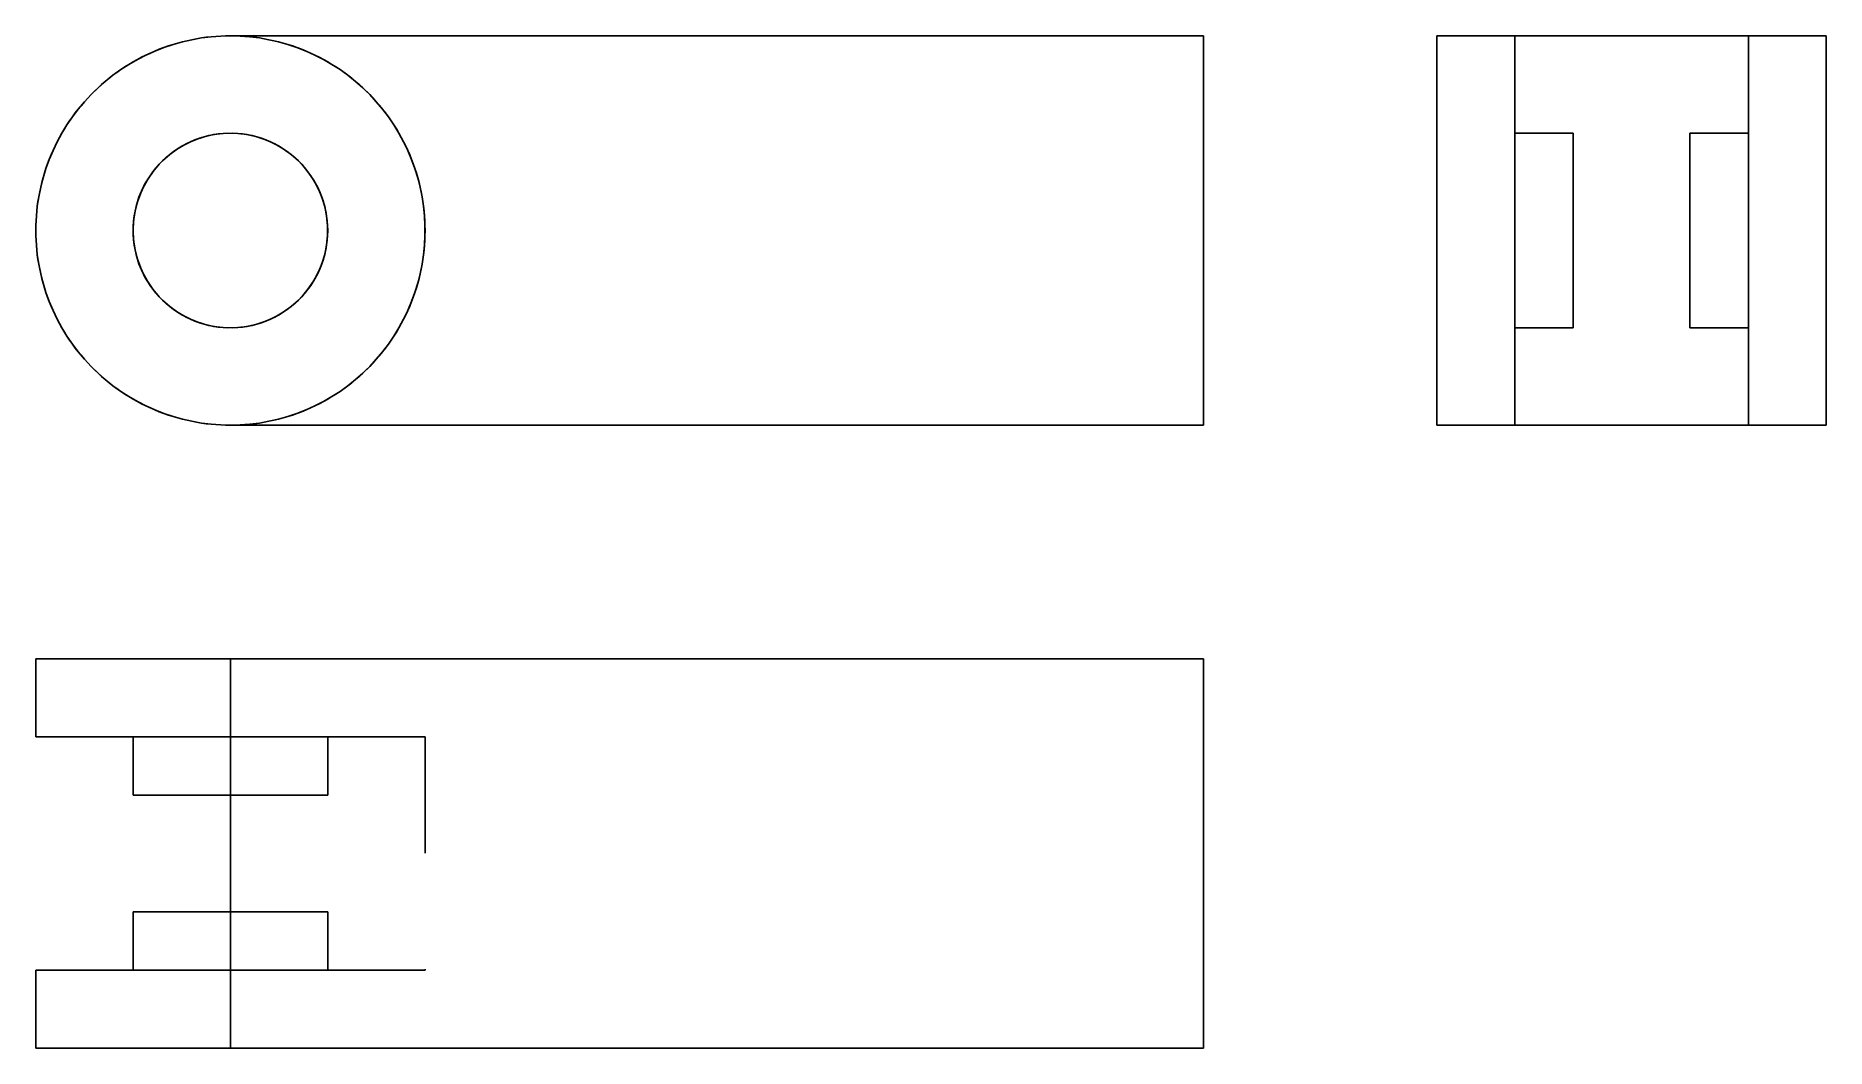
# Model space of a CAD drawing. Extents: x 0 to 1.54, y 0 to 0.87.
import ezdxf

# ---------------------------------------------------------------- set-up
doc = ezdxf.new("R2010")
doc.units = 0
doc.linetypes.add('HIDDEN', pattern=[0.050211, 0.033491, -0.01672])
for name, color, linetype in [('FRONT', 7, 'CONTINUOUS'), ('FRONT_HID', 7, 'HIDDEN'), ('LEFT', 7, 'CONTINUOUS'), ('LEFT_HID', 7, 'HIDDEN'), ('TOP', 7, 'CONTINUOUS'), ('TOP_HID', 7, 'HIDDEN')]:
    doc.layers.add(name, color=color, linetype=linetype)

msp = doc.modelspace()

# ---------------------------------------------------------------- linework, layer by layer
at = {"layer": 'FRONT'}
for p, q in [((0.110126, 0.860232), (0.118037, 0.86289)), ((0.118037, 0.86289), (0.12607, 0.86515)), ((0.12607, 0.86515), (0.134207, 0.867007)), ((0.134207, 0.867007), (0.142425, 0.868456)), ((0.142425, 0.868456), (0.150706, 0.869494)), ((0.150706, 0.869494), (0.159028, 0.870118)), ((0.159028, 0.870118), (0.16737, 0.870326)), ((1.004222, 0.870326), (0.16737, 0.870326)), ((1.004222, 0.535585), (1.004222, 0.870326)), ((0.080098, 0.845771), (0.087325, 0.849944)), ((0.087325, 0.849944), (0.094751, 0.853751)), ((0.094751, 0.853751), (0.102358, 0.857183)), ((0.102358, 0.857183), (0.110126, 0.860232)), ((0.059787, 0.831169), (0.066311, 0.836372)), ((0.066311, 0.836372), (0.073087, 0.841243)), ((0.073087, 0.841243), (0.080098, 0.845771)), ((0.041879, 0.813702), (0.047555, 0.81982)), ((0.047555, 0.81982), (0.05353, 0.825647)), ((0.05353, 0.825647), (0.059787, 0.831169)), ((0.031476, 0.800657), (0.036515, 0.807309)), ((0.036515, 0.807309), (0.041879, 0.813702)), ((0.018432, 0.779312), (0.022423, 0.786641)), ((0.022423, 0.786641), (0.026775, 0.793762)), ((0.026775, 0.793762), (0.031476, 0.800657)), ((0.01157, 0.764103), (0.014811, 0.771793)), ((0.014811, 0.771793), (0.018432, 0.779312)), ((0.006256, 0.748286), (0.008715, 0.756261)), ((0.008715, 0.756261), (0.01157, 0.764103)), ((0.002543, 0.732019), (0.004196, 0.740199)), ((0.004196, 0.740199), (0.006256, 0.748286)), ((0.000468, 0.715463), (0.001299, 0.723767)), ((0.001299, 0.723767), (0.002543, 0.732019)), ((0.000052, 0.707128), (0.000468, 0.715463)), ((0.000052, 0.698783), (0.000052, 0.707128)), ((0.000468, 0.690448), (0.000052, 0.698783)), ((0.001299, 0.682144), (0.000468, 0.690448)), ((0.002543, 0.673892), (0.001299, 0.682144)), ((0.004196, 0.665712), (0.002543, 0.673892)), ((0.006256, 0.657625), (0.004196, 0.665712)), ((0.008715, 0.64965), (0.006256, 0.657625)), ((0.01157, 0.641808), (0.008715, 0.64965)), ((0.014811, 0.634118), (0.01157, 0.641808)), ((0.018432, 0.626599), (0.014811, 0.634118)), ((0.022423, 0.61927), (0.018432, 0.626599)), ((0.026775, 0.612149), (0.022423, 0.61927)), ((0.031476, 0.605254), (0.026775, 0.612149)), ((0.036515, 0.598602), (0.031476, 0.605254)), ((0.041879, 0.592209), (0.036515, 0.598602)), ((0.047555, 0.586091), (0.041879, 0.592209)), ((0.05353, 0.580264), (0.047555, 0.586091)), ((0.059787, 0.574742), (0.05353, 0.580264)), ((0.066311, 0.569539), (0.059787, 0.574742)), ((0.073087, 0.564668), (0.066311, 0.569539)), ((0.080098, 0.56014), (0.073087, 0.564668)), ((0.087325, 0.555967), (0.080098, 0.56014)), ((0.094751, 0.55216), (0.087325, 0.555967)), ((0.102358, 0.548728), (0.094751, 0.55216)), ((0.110126, 0.545679), (0.102358, 0.548728)), ((0.118037, 0.543021), (0.110126, 0.545679)), ((0.12607, 0.540761), (0.118037, 0.543021)), ((0.134207, 0.538904), (0.12607, 0.540761)), ((0.142425, 0.537454), (0.134207, 0.538904)), ((0.150706, 0.536417), (0.142425, 0.537454)), ((0.159028, 0.535793), (0.150706, 0.536417)), ((0.16737, 0.535585), (0.159028, 0.535793)), ((0.16737, 0.535585), (1.004222, 0.535585))]:
    msp.add_line(p, q, dxfattribs=at)
at = {"layer": 'FRONT_HID', "linetype": 'HIDDEN'}
for p, q in [((0.118037, 0.86289), (0.114065, 0.86161)), ((0.118037, 0.86289), (0.114065, 0.86161)), ((0.12204, 0.86407), (0.118037, 0.86289)), ((0.12204, 0.86407), (0.118037, 0.86289)), ((0.12607, 0.86515), (0.12204, 0.86407)), ((0.12607, 0.86515), (0.12204, 0.86407)), ((0.130127, 0.866129), (0.12607, 0.86515)), ((0.130127, 0.866129), (0.12607, 0.86515)), ((0.134207, 0.867007), (0.130127, 0.866129)), ((0.134207, 0.867007), (0.130127, 0.866129)), ((0.138307, 0.867783), (0.134207, 0.867007)), ((0.138307, 0.867783), (0.134207, 0.867007)), ((0.142425, 0.868456), (0.138307, 0.867783)), ((0.142425, 0.868456), (0.138307, 0.867783)), ((0.146559, 0.869027), (0.142425, 0.868456)), ((0.146559, 0.869027), (0.142425, 0.868456)), ((0.150706, 0.869494), (0.146559, 0.869027)), ((0.150706, 0.869494), (0.146559, 0.869027)), ((0.154863, 0.869858), (0.150706, 0.869494)), ((0.154863, 0.869858), (0.150706, 0.869494)), ((0.159028, 0.870118), (0.154863, 0.869858)), ((0.159028, 0.870118), (0.154863, 0.869858)), ((0.163198, 0.870274), (0.159028, 0.870118)), ((0.163198, 0.870274), (0.159028, 0.870118)), ((0.16737, 0.870326), (0.163198, 0.870274)), ((0.16737, 0.870326), (0.163198, 0.870274)), ((0.16737, 0.870326), (0.171543, 0.870274)), ((0.175713, 0.870118), (0.16737, 0.870326)), ((0.171543, 0.870274), (0.175713, 0.870118)), ((0.175713, 0.870118), (0.179878, 0.869858)), ((0.184035, 0.869494), (0.175713, 0.870118)), ((0.179878, 0.869858), (0.184035, 0.869494)), ((0.184035, 0.869494), (0.188182, 0.869027)), ((0.192316, 0.868456), (0.184035, 0.869494)), ((0.188182, 0.869027), (0.192316, 0.868456)), ((0.192316, 0.868456), (0.196434, 0.867783)), ((0.200534, 0.867007), (0.192316, 0.868456)), ((0.196434, 0.867783), (0.200534, 0.867007)), ((0.200534, 0.867007), (0.204614, 0.866129)), ((0.20867, 0.86515), (0.200534, 0.867007)), ((0.204614, 0.866129), (0.20867, 0.86515)), ((0.20867, 0.86515), (0.212701, 0.86407)), ((0.216704, 0.86289), (0.20867, 0.86515)), ((0.212701, 0.86407), (0.216704, 0.86289)), ((0.216704, 0.86289), (0.220676, 0.86161)), ((0.224614, 0.860232), (0.216704, 0.86289)), ((0.083685, 0.847902), (0.080098, 0.845771)), ((0.083685, 0.847902), (0.080098, 0.845771)), ((0.087325, 0.849944), (0.083685, 0.847902)), ((0.087325, 0.849944), (0.083685, 0.847902)), ((0.091014, 0.851894), (0.087325, 0.849944)), ((0.091014, 0.851894), (0.087325, 0.849944)), ((0.094751, 0.853751), (0.091014, 0.851894)), ((0.094751, 0.853751), (0.091014, 0.851894)), ((0.098533, 0.855514), (0.094751, 0.853751)), ((0.098533, 0.855514), (0.094751, 0.853751)), ((0.102358, 0.857183), (0.098533, 0.855514)), ((0.102358, 0.857183), (0.098533, 0.855514)), ((0.106223, 0.858756), (0.102358, 0.857183)), ((0.106223, 0.858756), (0.102358, 0.857183)), ((0.110126, 0.860232), (0.106223, 0.858756)), ((0.110126, 0.860232), (0.106223, 0.858756)), ((0.114065, 0.86161), (0.110126, 0.860232)), ((0.114065, 0.86161), (0.110126, 0.860232)), ((0.220676, 0.86161), (0.224614, 0.860232)), ((0.224614, 0.860232), (0.228518, 0.858756)), ((0.232383, 0.857183), (0.224614, 0.860232)), ((0.228518, 0.858756), (0.232383, 0.857183)), ((0.232383, 0.857183), (0.236208, 0.855514)), ((0.23999, 0.853751), (0.232383, 0.857183)), ((0.236208, 0.855514), (0.23999, 0.853751)), ((0.23999, 0.853751), (0.243726, 0.851894)), ((0.247416, 0.849944), (0.23999, 0.853751)), ((0.243726, 0.851894), (0.247416, 0.849944)), ((0.247416, 0.849944), (0.251056, 0.847902)), ((0.254643, 0.845771), (0.247416, 0.849944)), ((0.251056, 0.847902), (0.254643, 0.845771)), ((0.063017, 0.833811), (0.059787, 0.831169)), ((0.063017, 0.833811), (0.059787, 0.831169)), ((0.066311, 0.836372), (0.063017, 0.833811)), ((0.066311, 0.836372), (0.063017, 0.833811)), ((0.069669, 0.83885), (0.066311, 0.836372)), ((0.069669, 0.83885), (0.066311, 0.836372)), ((0.073087, 0.841243), (0.069669, 0.83885)), ((0.073087, 0.841243), (0.069669, 0.83885)), ((0.076564, 0.843551), (0.073087, 0.841243)), ((0.076564, 0.843551), (0.073087, 0.841243)), ((0.080098, 0.845771), (0.076564, 0.843551)), ((0.080098, 0.845771), (0.076564, 0.843551)), ((0.254643, 0.845771), (0.258176, 0.843551)), ((0.261653, 0.841243), (0.254643, 0.845771)), ((0.258176, 0.843551), (0.261653, 0.841243)), ((0.261653, 0.841243), (0.265072, 0.83885)), ((0.268429, 0.836372), (0.261653, 0.841243)), ((0.265072, 0.83885), (0.268429, 0.836372)), ((0.268429, 0.836372), (0.271724, 0.833811)), ((0.274954, 0.831169), (0.268429, 0.836372)), ((0.271724, 0.833811), (0.274954, 0.831169)), ((0.044679, 0.816796), (0.041879, 0.813702)), ((0.044679, 0.816796), (0.041879, 0.813702)), ((0.047555, 0.81982), (0.044679, 0.816796)), ((0.047555, 0.81982), (0.044679, 0.816796)), ((0.050506, 0.82277), (0.047555, 0.81982)), ((0.050506, 0.82277), (0.047555, 0.81982)), ((0.05353, 0.825647), (0.050506, 0.82277)), ((0.05353, 0.825647), (0.050506, 0.82277)), ((0.056624, 0.828447), (0.05353, 0.825647)), ((0.056624, 0.828447), (0.05353, 0.825647)), ((0.059787, 0.831169), (0.056624, 0.828447)), ((0.059787, 0.831169), (0.056624, 0.828447)), ((0.274954, 0.831169), (0.278117, 0.828447)), ((0.281211, 0.825647), (0.274954, 0.831169)), ((0.278117, 0.828447), (0.281211, 0.825647)), ((0.281211, 0.825647), (0.284234, 0.82277)), ((0.287185, 0.81982), (0.281211, 0.825647)), ((0.284234, 0.82277), (0.287185, 0.81982)), ((0.287185, 0.81982), (0.290061, 0.816796)), ((0.292861, 0.813702), (0.287185, 0.81982)), ((0.290061, 0.816796), (0.292861, 0.813702)), ((0.033954, 0.804014), (0.031476, 0.800657)), ((0.033954, 0.804014), (0.031476, 0.800657)), ((0.036515, 0.807309), (0.033954, 0.804014)), ((0.036515, 0.807309), (0.033954, 0.804014)), ((0.039157, 0.810539), (0.036515, 0.807309)), ((0.039157, 0.810539), (0.036515, 0.807309)), ((0.041879, 0.813702), (0.039157, 0.810539)), ((0.041879, 0.813702), (0.039157, 0.810539)), ((0.292861, 0.813702), (0.295583, 0.810539)), ((0.298226, 0.807309), (0.292861, 0.813702)), ((0.295583, 0.810539), (0.298226, 0.807309)), ((0.298226, 0.807309), (0.300787, 0.804014)), ((0.303265, 0.800657), (0.298226, 0.807309)), ((0.300787, 0.804014), (0.303265, 0.800657)), ((0.022423, 0.786641), (0.020382, 0.783001)), ((0.022423, 0.786641), (0.020382, 0.783001)), ((0.024555, 0.790228), (0.022423, 0.786641)), ((0.024555, 0.790228), (0.022423, 0.786641)), ((0.026775, 0.793762), (0.024555, 0.790228)), ((0.026775, 0.793762), (0.024555, 0.790228)), ((0.029082, 0.797239), (0.026775, 0.793762)), ((0.029082, 0.797239), (0.026775, 0.793762)), ((0.031476, 0.800657), (0.029082, 0.797239)), ((0.031476, 0.800657), (0.029082, 0.797239)), ((0.152839, 0.785369), (0.144705, 0.783513)), ((0.152839, 0.785369), (0.144705, 0.783513)), ((0.148749, 0.784542), (0.156965, 0.785991)), ((0.148749, 0.784542), (0.156965, 0.785991)), ((0.161117, 0.786407), (0.152839, 0.785369)), ((0.161117, 0.786407), (0.152839, 0.785369)), ((0.156965, 0.785991), (0.165284, 0.786615)), ((0.156965, 0.785991), (0.165284, 0.786615)), ((0.169457, 0.786615), (0.161117, 0.786407)), ((0.169457, 0.786615), (0.161117, 0.786407)), ((0.165284, 0.786615), (0.173624, 0.786407)), ((0.165284, 0.786615), (0.173624, 0.786407)), ((0.177776, 0.785991), (0.169457, 0.786615)), ((0.177776, 0.785991), (0.169457, 0.786615)), ((0.173624, 0.786407), (0.181902, 0.785369)), ((0.173624, 0.786407), (0.181902, 0.785369)), ((0.185992, 0.784542), (0.177776, 0.785991)), ((0.185992, 0.784542), (0.177776, 0.785991)), ((0.181902, 0.785369), (0.190036, 0.783513)), ((0.181902, 0.785369), (0.190036, 0.783513)), ((0.303265, 0.800657), (0.305658, 0.797239)), ((0.307966, 0.793762), (0.303265, 0.800657)), ((0.305658, 0.797239), (0.307966, 0.793762)), ((0.307966, 0.793762), (0.310186, 0.790228)), ((0.312317, 0.786641), (0.307966, 0.793762)), ((0.310186, 0.790228), (0.312317, 0.786641)), ((0.312317, 0.786641), (0.314359, 0.783001)), ((0.316308, 0.779312), (0.312317, 0.786641)), ((0.014811, 0.771793), (0.013143, 0.767968)), ((0.014811, 0.771793), (0.013143, 0.767968)), ((0.016575, 0.775575), (0.014811, 0.771793)), ((0.016575, 0.775575), (0.014811, 0.771793)), ((0.018432, 0.779312), (0.016575, 0.775575)), ((0.018432, 0.779312), (0.016575, 0.775575)), ((0.020382, 0.783001), (0.018432, 0.779312)), ((0.020382, 0.783001), (0.018432, 0.779312)), ((0.111997, 0.765701), (0.11852, 0.770903)), ((0.111997, 0.765701), (0.11852, 0.770903)), ((0.121967, 0.773253), (0.115193, 0.768383)), ((0.121967, 0.773253), (0.115193, 0.768383)), ((0.11852, 0.770903), (0.125528, 0.775429)), ((0.11852, 0.770903), (0.125528, 0.775429)), ((0.129192, 0.777425), (0.121967, 0.773253)), ((0.129192, 0.777425), (0.121967, 0.773253)), ((0.125528, 0.775429), (0.132952, 0.779235)), ((0.125528, 0.775429), (0.132952, 0.779235)), ((0.136797, 0.780856), (0.129192, 0.777425)), ((0.136797, 0.780856), (0.129192, 0.777425)), ((0.132952, 0.779235), (0.140718, 0.782283)), ((0.132952, 0.779235), (0.140718, 0.782283)), ((0.144705, 0.783513), (0.136797, 0.780856)), ((0.144705, 0.783513), (0.136797, 0.780856)), ((0.140718, 0.782283), (0.148749, 0.784542)), ((0.140718, 0.782283), (0.148749, 0.784542)), ((0.194023, 0.782283), (0.185992, 0.784542)), ((0.194023, 0.782283), (0.185992, 0.784542)), ((0.190036, 0.783513), (0.197944, 0.780856)), ((0.190036, 0.783513), (0.197944, 0.780856)), ((0.201789, 0.779235), (0.194023, 0.782283)), ((0.201789, 0.779235), (0.194023, 0.782283)), ((0.197944, 0.780856), (0.205548, 0.777425)), ((0.197944, 0.780856), (0.205548, 0.777425)), ((0.209213, 0.775429), (0.201789, 0.779235)), ((0.209213, 0.775429), (0.201789, 0.779235)), ((0.205548, 0.777425), (0.212773, 0.773253)), ((0.205548, 0.777425), (0.212773, 0.773253)), ((0.216221, 0.770903), (0.209213, 0.775429)), ((0.216221, 0.770903), (0.209213, 0.775429)), ((0.212773, 0.773253), (0.219547, 0.768383)), ((0.212773, 0.773253), (0.219547, 0.768383)), ((0.222744, 0.765701), (0.216221, 0.770903)), ((0.222744, 0.765701), (0.216221, 0.770903)), ((0.314359, 0.783001), (0.316308, 0.779312)), ((0.316308, 0.779312), (0.318166, 0.775575)), ((0.319929, 0.771793), (0.316308, 0.779312)), ((0.318166, 0.775575), (0.319929, 0.771793)), ((0.319929, 0.771793), (0.321598, 0.767968)), ((0.323171, 0.764103), (0.319929, 0.771793)), ((0.008715, 0.756261), (0.007436, 0.752289)), ((0.008715, 0.756261), (0.007436, 0.752289)), ((0.010094, 0.760199), (0.008715, 0.756261)), ((0.010094, 0.760199), (0.008715, 0.756261)), ((0.01157, 0.764103), (0.010094, 0.760199)), ((0.01157, 0.764103), (0.010094, 0.760199)), ((0.013143, 0.767968), (0.01157, 0.764103)), ((0.013143, 0.767968), (0.01157, 0.764103)), ((0.103264, 0.756747), (0.098226, 0.750097)), ((0.103264, 0.756747), (0.098226, 0.750097)), ((0.100662, 0.753485), (0.106025, 0.759876)), ((0.100662, 0.753485), (0.106025, 0.759876)), ((0.108938, 0.762863), (0.103264, 0.756747)), ((0.108938, 0.762863), (0.103264, 0.756747)), ((0.106025, 0.759876), (0.111997, 0.765701)), ((0.106025, 0.759876), (0.111997, 0.765701)), ((0.115193, 0.768383), (0.108938, 0.762863)), ((0.115193, 0.768383), (0.108938, 0.762863)), ((0.219547, 0.768383), (0.225802, 0.762863)), ((0.219547, 0.768383), (0.225802, 0.762863)), ((0.228716, 0.759876), (0.222744, 0.765701)), ((0.228716, 0.759876), (0.222744, 0.765701)), ((0.225802, 0.762863), (0.231477, 0.756747)), ((0.225802, 0.762863), (0.231477, 0.756747)), ((0.234079, 0.753485), (0.228716, 0.759876)), ((0.234079, 0.753485), (0.228716, 0.759876)), ((0.231477, 0.756747), (0.236514, 0.750097)), ((0.231477, 0.756747), (0.236514, 0.750097)), ((0.321598, 0.767968), (0.323171, 0.764103)), ((0.323171, 0.764103), (0.324647, 0.760199)), ((0.326025, 0.756261), (0.323171, 0.764103)), ((0.324647, 0.760199), (0.326025, 0.756261)), ((0.326025, 0.756261), (0.327305, 0.752289)), ((0.328485, 0.748286), (0.326025, 0.756261)), ((0.004196, 0.740199), (0.003319, 0.736119)), ((0.004196, 0.740199), (0.003319, 0.736119)), ((0.005176, 0.744255), (0.004196, 0.740199)), ((0.005176, 0.744255), (0.004196, 0.740199)), ((0.006256, 0.748286), (0.005176, 0.744255)), ((0.006256, 0.748286), (0.005176, 0.744255)), ((0.007436, 0.752289), (0.006256, 0.748286)), ((0.007436, 0.752289), (0.006256, 0.748286)), ((0.088732, 0.731577), (0.091973, 0.739265)), ((0.088732, 0.731577), (0.091973, 0.739265)), ((0.093876, 0.742978), (0.090256, 0.735462)), ((0.093876, 0.742978), (0.090256, 0.735462)), ((0.091973, 0.739265), (0.095963, 0.746592)), ((0.091973, 0.739265), (0.095963, 0.746592)), ((0.098226, 0.750097), (0.093876, 0.742978)), ((0.098226, 0.750097), (0.093876, 0.742978)), ((0.095963, 0.746592), (0.100662, 0.753485)), ((0.095963, 0.746592), (0.100662, 0.753485)), ((0.238778, 0.746592), (0.234079, 0.753485)), ((0.238778, 0.746592), (0.234079, 0.753485)), ((0.236514, 0.750097), (0.240864, 0.742978)), ((0.236514, 0.750097), (0.240864, 0.742978)), ((0.242768, 0.739265), (0.238778, 0.746592)), ((0.242768, 0.739265), (0.238778, 0.746592)), ((0.240864, 0.742978), (0.244484, 0.735462)), ((0.240864, 0.742978), (0.244484, 0.735462)), ((0.246009, 0.731577), (0.242768, 0.739265)), ((0.246009, 0.731577), (0.242768, 0.739265)), ((0.327305, 0.752289), (0.328485, 0.748286)), ((0.328485, 0.748286), (0.329565, 0.744255)), ((0.330544, 0.740199), (0.328485, 0.748286)), ((0.329565, 0.744255), (0.330544, 0.740199)), ((0.330544, 0.740199), (0.331422, 0.736119)), ((0.332198, 0.732019), (0.330544, 0.740199)), ((0.001299, 0.723767), (0.000832, 0.71962)), ((0.001299, 0.723767), (0.000832, 0.71962)), ((0.001869, 0.727901), (0.001299, 0.723767)), ((0.001869, 0.727901), (0.001299, 0.723767)), ((0.002543, 0.732019), (0.001869, 0.727901)), ((0.002543, 0.732019), (0.001869, 0.727901)), ((0.003319, 0.736119), (0.002543, 0.732019)), ((0.003319, 0.736119), (0.002543, 0.732019)), ((0.087403, 0.727622), (0.085344, 0.719537)), ((0.087403, 0.727622), (0.085344, 0.719537)), ((0.086273, 0.723605), (0.088732, 0.731577)), ((0.086273, 0.723605), (0.088732, 0.731577)), ((0.090256, 0.735462), (0.087403, 0.727622)), ((0.090256, 0.735462), (0.087403, 0.727622)), ((0.244484, 0.735462), (0.247338, 0.727622)), ((0.244484, 0.735462), (0.247338, 0.727622)), ((0.248468, 0.723605), (0.246009, 0.731577)), ((0.248468, 0.723605), (0.246009, 0.731577)), ((0.247338, 0.727622), (0.249396, 0.719537)), ((0.247338, 0.727622), (0.249396, 0.719537)), ((0.331422, 0.736119), (0.332198, 0.732019)), ((0.332198, 0.732019), (0.332871, 0.727901)), ((0.333442, 0.723767), (0.332198, 0.732019)), ((0.332871, 0.727901), (0.333442, 0.723767)), ((0.333442, 0.723767), (0.333909, 0.71962)), ((0.334273, 0.715463), (0.333442, 0.723767)), ((0.000208, 0.711298), (0.000052, 0.707128)), ((0.000208, 0.711298), (0.000052, 0.707128)), ((0.000468, 0.715463), (0.000208, 0.711298)), ((0.000468, 0.715463), (0.000208, 0.711298)), ((0.000832, 0.71962), (0.000468, 0.715463)), ((0.000832, 0.71962), (0.000468, 0.715463)), ((0.084101, 0.711288), (0.083685, 0.702955)), ((0.084101, 0.711288), (0.083685, 0.702955)), ((0.083789, 0.707127), (0.08462, 0.715428)), ((0.083789, 0.707127), (0.08462, 0.715428)), ((0.085344, 0.719537), (0.084101, 0.711288)), ((0.085344, 0.719537), (0.084101, 0.711288)), ((0.08462, 0.715428), (0.086273, 0.723605)), ((0.08462, 0.715428), (0.086273, 0.723605)), ((0.250121, 0.715428), (0.248468, 0.723605)), ((0.250121, 0.715428), (0.248468, 0.723605)), ((0.249396, 0.719537), (0.25064, 0.711288)), ((0.249396, 0.719537), (0.25064, 0.711288)), ((0.250951, 0.707127), (0.250121, 0.715428)), ((0.250951, 0.707127), (0.250121, 0.715428)), ((0.25064, 0.711288), (0.251056, 0.702955)), ((0.25064, 0.711288), (0.251056, 0.702955)), ((0.333909, 0.71962), (0.334273, 0.715463)), ((0.334273, 0.715463), (0.334533, 0.711298)), ((0.334689, 0.707128), (0.334273, 0.715463)), ((0.334533, 0.711298), (0.334689, 0.707128)), ((0.000052, 0.707128), (0, 0.702955)), ((0.000052, 0.707128), (0, 0.702955)), ((0, 0.702955), (0.000052, 0.698783)), ((0, 0.702955), (0.000052, 0.698783)), ((0.000052, 0.698783), (0.000208, 0.694613)), ((0.000052, 0.698783), (0.000208, 0.694613)), ((0.000208, 0.694613), (0.000468, 0.690448)), ((0.000208, 0.694613), (0.000468, 0.690448)), ((0.083685, 0.702955), (0.084101, 0.694623)), ((0.083685, 0.702955), (0.084101, 0.694623)), ((0.083789, 0.698784), (0.083789, 0.707127)), ((0.083789, 0.698784), (0.083789, 0.707127)), ((0.08462, 0.690483), (0.083789, 0.698784)), ((0.08462, 0.690483), (0.083789, 0.698784)), ((0.084101, 0.694623), (0.085344, 0.686374)), ((0.084101, 0.694623), (0.085344, 0.686374)), ((0.25064, 0.694623), (0.249396, 0.686374)), ((0.25064, 0.694623), (0.249396, 0.686374)), ((0.250121, 0.690483), (0.250951, 0.698784)), ((0.250121, 0.690483), (0.250951, 0.698784)), ((0.251056, 0.702955), (0.25064, 0.694623)), ((0.251056, 0.702955), (0.25064, 0.694623)), ((0.250951, 0.698784), (0.250951, 0.707127)), ((0.250951, 0.698784), (0.250951, 0.707127)), ((0.334273, 0.690448), (0.334689, 0.698783)), ((0.334533, 0.694613), (0.334273, 0.690448)), ((0.334689, 0.698783), (0.334533, 0.694613)), ((0.334689, 0.707128), (0.334741, 0.702955)), ((0.334689, 0.698783), (0.334689, 0.707128)), ((0.334741, 0.702955), (0.334689, 0.698783)), ((0.000468, 0.690448), (0.000832, 0.686291)), ((0.000468, 0.690448), (0.000832, 0.686291)), ((0.000832, 0.686291), (0.001299, 0.682144)), ((0.000832, 0.686291), (0.001299, 0.682144)), ((0.001299, 0.682144), (0.001869, 0.67801)), ((0.001299, 0.682144), (0.001869, 0.67801)), ((0.001869, 0.67801), (0.002543, 0.673892)), ((0.001869, 0.67801), (0.002543, 0.673892)), ((0.086273, 0.682306), (0.08462, 0.690483)), ((0.086273, 0.682306), (0.08462, 0.690483)), ((0.085344, 0.686374), (0.087403, 0.678289)), ((0.085344, 0.686374), (0.087403, 0.678289)), ((0.088732, 0.674333), (0.086273, 0.682306)), ((0.088732, 0.674333), (0.086273, 0.682306)), ((0.087403, 0.678289), (0.090256, 0.670449)), ((0.087403, 0.678289), (0.090256, 0.670449)), ((0.247338, 0.678289), (0.244484, 0.670449)), ((0.247338, 0.678289), (0.244484, 0.670449)), ((0.246009, 0.674333), (0.248468, 0.682306)), ((0.246009, 0.674333), (0.248468, 0.682306)), ((0.249396, 0.686374), (0.247338, 0.678289)), ((0.249396, 0.686374), (0.247338, 0.678289)), ((0.248468, 0.682306), (0.250121, 0.690483)), ((0.248468, 0.682306), (0.250121, 0.690483)), ((0.332198, 0.673892), (0.333442, 0.682144)), ((0.332871, 0.67801), (0.332198, 0.673892)), ((0.333442, 0.682144), (0.332871, 0.67801)), ((0.333442, 0.682144), (0.334273, 0.690448)), ((0.333909, 0.686291), (0.333442, 0.682144)), ((0.334273, 0.690448), (0.333909, 0.686291)), ((0.002543, 0.673892), (0.003319, 0.669792)), ((0.002543, 0.673892), (0.003319, 0.669792)), ((0.003319, 0.669792), (0.004196, 0.665712)), ((0.003319, 0.669792), (0.004196, 0.665712)), ((0.004196, 0.665712), (0.005176, 0.661656)), ((0.004196, 0.665712), (0.005176, 0.661656)), ((0.091973, 0.666646), (0.088732, 0.674333)), ((0.091973, 0.666646), (0.088732, 0.674333)), ((0.090256, 0.670449), (0.093876, 0.662933)), ((0.090256, 0.670449), (0.093876, 0.662933)), ((0.095963, 0.659319), (0.091973, 0.666646)), ((0.095963, 0.659319), (0.091973, 0.666646)), ((0.093876, 0.662933), (0.098226, 0.655814)), ((0.093876, 0.662933), (0.098226, 0.655814)), ((0.240864, 0.662933), (0.236514, 0.655814)), ((0.240864, 0.662933), (0.236514, 0.655814)), ((0.238778, 0.659319), (0.242768, 0.666646)), ((0.238778, 0.659319), (0.242768, 0.666646)), ((0.244484, 0.670449), (0.240864, 0.662933)), ((0.244484, 0.670449), (0.240864, 0.662933)), ((0.242768, 0.666646), (0.246009, 0.674333)), ((0.242768, 0.666646), (0.246009, 0.674333)), ((0.328485, 0.657625), (0.330544, 0.665712)), ((0.330544, 0.665712), (0.329565, 0.661656)), ((0.330544, 0.665712), (0.332198, 0.673892)), ((0.331422, 0.669792), (0.330544, 0.665712)), ((0.332198, 0.673892), (0.331422, 0.669792)), ((0.005176, 0.661656), (0.006256, 0.657625)), ((0.005176, 0.661656), (0.006256, 0.657625)), ((0.006256, 0.657625), (0.007436, 0.653622)), ((0.006256, 0.657625), (0.007436, 0.653622)), ((0.007436, 0.653622), (0.008715, 0.64965)), ((0.007436, 0.653622), (0.008715, 0.64965)), ((0.008715, 0.64965), (0.010094, 0.645711)), ((0.008715, 0.64965), (0.010094, 0.645711)), ((0.100662, 0.652426), (0.095963, 0.659319)), ((0.100662, 0.652426), (0.095963, 0.659319)), ((0.098226, 0.655814), (0.103264, 0.649164)), ((0.098226, 0.655814), (0.103264, 0.649164)), ((0.106025, 0.646035), (0.100662, 0.652426)), ((0.106025, 0.646035), (0.100662, 0.652426)), ((0.103264, 0.649164), (0.108938, 0.643048)), ((0.103264, 0.649164), (0.108938, 0.643048)), ((0.231477, 0.649164), (0.225802, 0.643048)), ((0.231477, 0.649164), (0.225802, 0.643048)), ((0.228716, 0.646035), (0.234079, 0.652426)), ((0.228716, 0.646035), (0.234079, 0.652426)), ((0.236514, 0.655814), (0.231477, 0.649164)), ((0.236514, 0.655814), (0.231477, 0.649164)), ((0.234079, 0.652426), (0.238778, 0.659319)), ((0.234079, 0.652426), (0.238778, 0.659319)), ((0.323171, 0.641808), (0.326025, 0.64965)), ((0.326025, 0.64965), (0.324647, 0.645711)), ((0.326025, 0.64965), (0.328485, 0.657625)), ((0.327305, 0.653622), (0.326025, 0.64965)), ((0.328485, 0.657625), (0.327305, 0.653622)), ((0.329565, 0.661656), (0.328485, 0.657625)), ((0.010094, 0.645711), (0.01157, 0.641808)), ((0.010094, 0.645711), (0.01157, 0.641808)), ((0.01157, 0.641808), (0.013143, 0.637943)), ((0.01157, 0.641808), (0.013143, 0.637943)), ((0.013143, 0.637943), (0.014811, 0.634118)), ((0.013143, 0.637943), (0.014811, 0.634118)), ((0.014811, 0.634118), (0.016575, 0.630336)), ((0.014811, 0.634118), (0.016575, 0.630336)), ((0.111997, 0.64021), (0.106025, 0.646035)), ((0.111997, 0.64021), (0.106025, 0.646035)), ((0.108938, 0.643048), (0.115193, 0.637528)), ((0.108938, 0.643048), (0.115193, 0.637528)), ((0.11852, 0.635008), (0.111997, 0.64021)), ((0.11852, 0.635008), (0.111997, 0.64021)), ((0.115193, 0.637528), (0.121967, 0.632658)), ((0.115193, 0.637528), (0.121967, 0.632658)), ((0.125528, 0.630482), (0.11852, 0.635008)), ((0.125528, 0.630482), (0.11852, 0.635008)), ((0.121967, 0.632658), (0.129192, 0.628486)), ((0.121967, 0.632658), (0.129192, 0.628486)), ((0.212773, 0.632658), (0.205548, 0.628486)), ((0.212773, 0.632658), (0.205548, 0.628486)), ((0.209213, 0.630482), (0.216221, 0.635008)), ((0.209213, 0.630482), (0.216221, 0.635008)), ((0.219547, 0.637528), (0.212773, 0.632658)), ((0.219547, 0.637528), (0.212773, 0.632658)), ((0.216221, 0.635008), (0.222744, 0.64021)), ((0.216221, 0.635008), (0.222744, 0.64021)), ((0.225802, 0.643048), (0.219547, 0.637528)), ((0.225802, 0.643048), (0.219547, 0.637528)), ((0.222744, 0.64021), (0.228716, 0.646035)), ((0.222744, 0.64021), (0.228716, 0.646035)), ((0.316308, 0.626599), (0.319929, 0.634118)), ((0.319929, 0.634118), (0.318166, 0.630336)), ((0.319929, 0.634118), (0.323171, 0.641808)), ((0.321598, 0.637943), (0.319929, 0.634118)), ((0.323171, 0.641808), (0.321598, 0.637943)), ((0.324647, 0.645711), (0.323171, 0.641808)), ((0.016575, 0.630336), (0.018432, 0.626599)), ((0.016575, 0.630336), (0.018432, 0.626599)), ((0.018432, 0.626599), (0.020382, 0.62291)), ((0.018432, 0.626599), (0.020382, 0.62291)), ((0.020382, 0.62291), (0.022423, 0.61927)), ((0.020382, 0.62291), (0.022423, 0.61927)), ((0.022423, 0.61927), (0.024555, 0.615683)), ((0.022423, 0.61927), (0.024555, 0.615683)), ((0.132952, 0.626676), (0.125528, 0.630482)), ((0.132952, 0.626676), (0.125528, 0.630482)), ((0.129192, 0.628486), (0.136797, 0.625055)), ((0.129192, 0.628486), (0.136797, 0.625055)), ((0.140718, 0.623628), (0.132952, 0.626676)), ((0.140718, 0.623628), (0.132952, 0.626676)), ((0.136797, 0.625055), (0.144705, 0.622398)), ((0.136797, 0.625055), (0.144705, 0.622398)), ((0.148749, 0.621368), (0.140718, 0.623628)), ((0.148749, 0.621368), (0.140718, 0.623628)), ((0.144705, 0.622398), (0.152839, 0.620542)), ((0.144705, 0.622398), (0.152839, 0.620542)), ((0.156965, 0.61992), (0.148749, 0.621368)), ((0.156965, 0.61992), (0.148749, 0.621368)), ((0.152839, 0.620542), (0.161117, 0.619504)), ((0.152839, 0.620542), (0.161117, 0.619504)), ((0.165284, 0.619296), (0.156965, 0.61992)), ((0.165284, 0.619296), (0.156965, 0.61992)), ((0.161117, 0.619504), (0.169457, 0.619296)), ((0.161117, 0.619504), (0.169457, 0.619296)), ((0.173624, 0.619504), (0.165284, 0.619296)), ((0.173624, 0.619504), (0.165284, 0.619296)), ((0.169457, 0.619296), (0.177776, 0.61992)), ((0.169457, 0.619296), (0.177776, 0.61992)), ((0.181902, 0.620542), (0.173624, 0.619504)), ((0.181902, 0.620542), (0.173624, 0.619504)), ((0.177776, 0.61992), (0.185992, 0.621368)), ((0.177776, 0.61992), (0.185992, 0.621368)), ((0.190036, 0.622398), (0.181902, 0.620542)), ((0.190036, 0.622398), (0.181902, 0.620542)), ((0.185992, 0.621368), (0.194023, 0.623628)), ((0.185992, 0.621368), (0.194023, 0.623628)), ((0.197944, 0.625055), (0.190036, 0.622398)), ((0.197944, 0.625055), (0.190036, 0.622398)), ((0.194023, 0.623628), (0.201789, 0.626676)), ((0.194023, 0.623628), (0.201789, 0.626676)), ((0.205548, 0.628486), (0.197944, 0.625055)), ((0.205548, 0.628486), (0.197944, 0.625055)), ((0.201789, 0.626676), (0.209213, 0.630482)), ((0.201789, 0.626676), (0.209213, 0.630482)), ((0.307966, 0.612149), (0.312317, 0.61927)), ((0.312317, 0.61927), (0.310186, 0.615683)), ((0.312317, 0.61927), (0.316308, 0.626599)), ((0.314359, 0.62291), (0.312317, 0.61927)), ((0.316308, 0.626599), (0.314359, 0.62291)), ((0.318166, 0.630336), (0.316308, 0.626599)), ((0.024555, 0.615683), (0.026775, 0.612149)), ((0.024555, 0.615683), (0.026775, 0.612149)), ((0.026775, 0.612149), (0.029082, 0.608672)), ((0.026775, 0.612149), (0.029082, 0.608672)), ((0.029082, 0.608672), (0.031476, 0.605254)), ((0.029082, 0.608672), (0.031476, 0.605254)), ((0.031476, 0.605254), (0.033954, 0.601896)), ((0.031476, 0.605254), (0.033954, 0.601896)), ((0.033954, 0.601896), (0.036515, 0.598602)), ((0.033954, 0.601896), (0.036515, 0.598602)), ((0.298226, 0.598602), (0.303265, 0.605254)), ((0.300787, 0.601896), (0.298226, 0.598602)), ((0.303265, 0.605254), (0.300787, 0.601896)), ((0.303265, 0.605254), (0.307966, 0.612149)), ((0.305658, 0.608672), (0.303265, 0.605254)), ((0.307966, 0.612149), (0.305658, 0.608672)), ((0.310186, 0.615683), (0.307966, 0.612149)), ((0.036515, 0.598602), (0.039157, 0.595372)), ((0.036515, 0.598602), (0.039157, 0.595372)), ((0.039157, 0.595372), (0.041879, 0.592209)), ((0.039157, 0.595372), (0.041879, 0.592209)), ((0.041879, 0.592209), (0.044679, 0.589115)), ((0.041879, 0.592209), (0.044679, 0.589115)), ((0.044679, 0.589115), (0.047555, 0.586091)), ((0.044679, 0.589115), (0.047555, 0.586091)), ((0.047555, 0.586091), (0.050506, 0.583141)), ((0.047555, 0.586091), (0.050506, 0.583141)), ((0.281211, 0.580264), (0.287185, 0.586091)), ((0.287185, 0.586091), (0.284234, 0.583141)), ((0.287185, 0.586091), (0.292861, 0.592209)), ((0.290061, 0.589115), (0.287185, 0.586091)), ((0.292861, 0.592209), (0.290061, 0.589115)), ((0.292861, 0.592209), (0.298226, 0.598602)), ((0.295583, 0.595372), (0.292861, 0.592209)), ((0.298226, 0.598602), (0.295583, 0.595372)), ((0.050506, 0.583141), (0.05353, 0.580264)), ((0.050506, 0.583141), (0.05353, 0.580264)), ((0.05353, 0.580264), (0.056624, 0.577464)), ((0.05353, 0.580264), (0.056624, 0.577464)), ((0.056624, 0.577464), (0.059787, 0.574742)), ((0.056624, 0.577464), (0.059787, 0.574742)), ((0.059787, 0.574742), (0.063017, 0.5721)), ((0.059787, 0.574742), (0.063017, 0.5721)), ((0.063017, 0.5721), (0.066311, 0.569539)), ((0.063017, 0.5721), (0.066311, 0.569539)), ((0.268429, 0.569539), (0.274954, 0.574742)), ((0.271724, 0.5721), (0.268429, 0.569539)), ((0.274954, 0.574742), (0.271724, 0.5721)), ((0.274954, 0.574742), (0.281211, 0.580264)), ((0.278117, 0.577464), (0.274954, 0.574742)), ((0.281211, 0.580264), (0.278117, 0.577464)), ((0.284234, 0.583141), (0.281211, 0.580264)), ((0.066311, 0.569539), (0.069669, 0.567061)), ((0.066311, 0.569539), (0.069669, 0.567061)), ((0.069669, 0.567061), (0.073087, 0.564668)), ((0.069669, 0.567061), (0.073087, 0.564668)), ((0.073087, 0.564668), (0.076564, 0.56236)), ((0.073087, 0.564668), (0.076564, 0.56236)), ((0.076564, 0.56236), (0.080098, 0.56014)), ((0.076564, 0.56236), (0.080098, 0.56014)), ((0.080098, 0.56014), (0.083685, 0.558008)), ((0.080098, 0.56014), (0.083685, 0.558008)), ((0.083685, 0.558008), (0.087325, 0.555967)), ((0.083685, 0.558008), (0.087325, 0.555967)), ((0.087325, 0.555967), (0.091014, 0.554017)), ((0.087325, 0.555967), (0.091014, 0.554017)), ((0.23999, 0.55216), (0.247416, 0.555967)), ((0.247416, 0.555967), (0.243726, 0.554017)), ((0.247416, 0.555967), (0.254643, 0.56014)), ((0.251056, 0.558008), (0.247416, 0.555967)), ((0.254643, 0.56014), (0.251056, 0.558008)), ((0.254643, 0.56014), (0.261653, 0.564668)), ((0.258176, 0.56236), (0.254643, 0.56014)), ((0.261653, 0.564668), (0.258176, 0.56236)), ((0.261653, 0.564668), (0.268429, 0.569539)), ((0.265072, 0.567061), (0.261653, 0.564668)), ((0.268429, 0.569539), (0.265072, 0.567061)), ((0.091014, 0.554017), (0.094751, 0.55216)), ((0.091014, 0.554017), (0.094751, 0.55216)), ((0.094751, 0.55216), (0.098533, 0.550396)), ((0.094751, 0.55216), (0.098533, 0.550396)), ((0.098533, 0.550396), (0.102358, 0.548728)), ((0.098533, 0.550396), (0.102358, 0.548728)), ((0.102358, 0.548728), (0.106223, 0.547155)), ((0.102358, 0.548728), (0.106223, 0.547155)), ((0.106223, 0.547155), (0.110126, 0.545679)), ((0.106223, 0.547155), (0.110126, 0.545679)), ((0.110126, 0.545679), (0.114065, 0.544301)), ((0.110126, 0.545679), (0.114065, 0.544301)), ((0.114065, 0.544301), (0.118037, 0.543021)), ((0.114065, 0.544301), (0.118037, 0.543021)), ((0.118037, 0.543021), (0.12204, 0.541841)), ((0.118037, 0.543021), (0.12204, 0.541841)), ((0.12204, 0.541841), (0.12607, 0.540761)), ((0.12204, 0.541841), (0.12607, 0.540761)), ((0.12607, 0.540761), (0.130127, 0.539781)), ((0.12607, 0.540761), (0.130127, 0.539781)), ((0.130127, 0.539781), (0.134207, 0.538904)), ((0.130127, 0.539781), (0.134207, 0.538904)), ((0.200534, 0.538904), (0.20867, 0.540761)), ((0.204614, 0.539781), (0.200534, 0.538904)), ((0.20867, 0.540761), (0.204614, 0.539781)), ((0.20867, 0.540761), (0.216704, 0.543021)), ((0.212701, 0.541841), (0.20867, 0.540761)), ((0.216704, 0.543021), (0.212701, 0.541841)), ((0.216704, 0.543021), (0.224614, 0.545679)), ((0.220676, 0.544301), (0.216704, 0.543021)), ((0.224614, 0.545679), (0.220676, 0.544301)), ((0.224614, 0.545679), (0.232383, 0.548728)), ((0.228518, 0.547155), (0.224614, 0.545679)), ((0.232383, 0.548728), (0.228518, 0.547155)), ((0.232383, 0.548728), (0.23999, 0.55216)), ((0.236208, 0.550396), (0.232383, 0.548728)), ((0.23999, 0.55216), (0.236208, 0.550396)), ((0.243726, 0.554017), (0.23999, 0.55216)), ((0.134207, 0.538904), (0.138307, 0.538128)), ((0.134207, 0.538904), (0.138307, 0.538128)), ((0.138307, 0.538128), (0.142425, 0.537454)), ((0.138307, 0.538128), (0.142425, 0.537454)), ((0.142425, 0.537454), (0.146559, 0.536884)), ((0.142425, 0.537454), (0.146559, 0.536884)), ((0.146559, 0.536884), (0.150706, 0.536417)), ((0.146559, 0.536884), (0.150706, 0.536417)), ((0.150706, 0.536417), (0.154863, 0.536053)), ((0.150706, 0.536417), (0.154863, 0.536053)), ((0.154863, 0.536053), (0.159028, 0.535793)), ((0.154863, 0.536053), (0.159028, 0.535793)), ((0.159028, 0.535793), (0.163198, 0.535637)), ((0.159028, 0.535793), (0.163198, 0.535637)), ((0.163198, 0.535637), (0.16737, 0.535585)), ((0.163198, 0.535637), (0.16737, 0.535585)), ((0.16737, 0.535585), (0.175713, 0.535793)), ((0.171543, 0.535637), (0.16737, 0.535585)), ((0.175713, 0.535793), (0.171543, 0.535637)), ((0.175713, 0.535793), (0.184035, 0.536417)), ((0.179878, 0.536053), (0.175713, 0.535793)), ((0.184035, 0.536417), (0.179878, 0.536053)), ((0.184035, 0.536417), (0.192316, 0.537454)), ((0.188182, 0.536884), (0.184035, 0.536417)), ((0.192316, 0.537454), (0.188182, 0.536884)), ((0.192316, 0.537454), (0.200534, 0.538904)), ((0.196434, 0.538128), (0.192316, 0.537454)), ((0.200534, 0.538904), (0.196434, 0.538128))]:
    msp.add_line(p, q, dxfattribs=at)
at = {"layer": 'LEFT'}
for p, q in [((1.205066, 0.535585), (1.205066, 0.870326)), ((1.272015, 0.870326), (1.205066, 0.870326)), ((1.272015, 0.535585), (1.272015, 0.870326)), ((1.472859, 0.870326), (1.272015, 0.870326)), ((1.539807, 0.870326), (1.472859, 0.870326)), ((1.472859, 0.870326), (1.472859, 0.702955)), ((1.539807, 0.870326), (1.539807, 0.702955)), ((1.322226, 0.786641), (1.272015, 0.786641)), ((1.322226, 0.61927), (1.322226, 0.786641)), ((1.422648, 0.786641), (1.422648, 0.702955)), ((1.422648, 0.786641), (1.472859, 0.786641)), ((1.422648, 0.702955), (1.422648, 0.61927)), ((1.472859, 0.702955), (1.472859, 0.535585)), ((1.539807, 0.702955), (1.539807, 0.535585)), ((1.322226, 0.61927), (1.272015, 0.61927)), ((1.422648, 0.61927), (1.472859, 0.61927)), ((1.272015, 0.535585), (1.205066, 0.535585)), ((1.472859, 0.535585), (1.272015, 0.535585)), ((1.539807, 0.535585), (1.472859, 0.535585))]:
    msp.add_line(p, q, dxfattribs=at)
at = {"layer": 'LEFT_HID', "linetype": 'HIDDEN'}
for p, q in [((1.539807, 0.870326), (1.205066, 0.870326)), ((1.205066, 0.870326), (1.205066, 0.702955)), ((1.272015, 0.870326), (1.272015, 0.702955)), ((1.472859, 0.535585), (1.472859, 0.870326)), ((1.539807, 0.535585), (1.539807, 0.870326)), ((1.539807, 0.870326), (1.539807, 0.535585)), ((1.272015, 0.61927), (1.272015, 0.786641)), ((1.272015, 0.786641), (1.272015, 0.702955)), ((1.322226, 0.786641), (1.322226, 0.702955)), ((1.422648, 0.61927), (1.422648, 0.786641)), ((1.472859, 0.61927), (1.472859, 0.786641)), ((1.472859, 0.786641), (1.472859, 0.702955)), ((1.205066, 0.778067), (1.205066, 0.783247)), ((1.205066, 0.783247), (1.205066, 0.780657)), ((1.205066, 0.780657), (1.205066, 0.775477)), ((1.205066, 0.772887), (1.205066, 0.778067)), ((1.205066, 0.775477), (1.205066, 0.770297)), ((1.205066, 0.767707), (1.205066, 0.772887)), ((1.205066, 0.770297), (1.205066, 0.765117)), ((1.539807, 0.778067), (1.539807, 0.783247)), ((1.539807, 0.783247), (1.539807, 0.780657)), ((1.539807, 0.780657), (1.539807, 0.775477)), ((1.539807, 0.772887), (1.539807, 0.778067)), ((1.539807, 0.775477), (1.539807, 0.770297)), ((1.539807, 0.767707), (1.539807, 0.772887)), ((1.539807, 0.770297), (1.539807, 0.765117)), ((1.205066, 0.762527), (1.205066, 0.767707)), ((1.205066, 0.765117), (1.205066, 0.759937)), ((1.205066, 0.757347), (1.205066, 0.762527)), ((1.205066, 0.759937), (1.205066, 0.754757)), ((1.205066, 0.752167), (1.205066, 0.757347)), ((1.205066, 0.754757), (1.205066, 0.749577)), ((1.539807, 0.762527), (1.539807, 0.767707)), ((1.539807, 0.765117), (1.539807, 0.759937)), ((1.539807, 0.757347), (1.539807, 0.762527)), ((1.539807, 0.759937), (1.539807, 0.754757)), ((1.539807, 0.752167), (1.539807, 0.757347)), ((1.539807, 0.754757), (1.539807, 0.749577)), ((1.205066, 0.746987), (1.205066, 0.752167)), ((1.205066, 0.749577), (1.205066, 0.744396)), ((1.205066, 0.741806), (1.205066, 0.746987)), ((1.205066, 0.744396), (1.205066, 0.739216)), ((1.205066, 0.736626), (1.205066, 0.741806)), ((1.205066, 0.739216), (1.205066, 0.734036)), ((1.539807, 0.746987), (1.539807, 0.752167)), ((1.539807, 0.749577), (1.539807, 0.744396)), ((1.539807, 0.741806), (1.539807, 0.746987)), ((1.539807, 0.744396), (1.539807, 0.739216)), ((1.539807, 0.736626), (1.539807, 0.741806)), ((1.539807, 0.739216), (1.539807, 0.734036)), ((1.205066, 0.731446), (1.205066, 0.736626)), ((1.205066, 0.734036), (1.205066, 0.728856)), ((1.205066, 0.726266), (1.205066, 0.731446)), ((1.205066, 0.728856), (1.205066, 0.723676)), ((1.205066, 0.721086), (1.205066, 0.726266)), ((1.539807, 0.731446), (1.539807, 0.736626)), ((1.539807, 0.734036), (1.539807, 0.728856)), ((1.539807, 0.726266), (1.539807, 0.731446)), ((1.539807, 0.728856), (1.539807, 0.723676)), ((1.539807, 0.721086), (1.539807, 0.726266)), ((1.205066, 0.723676), (1.205066, 0.718496)), ((1.205066, 0.715906), (1.205066, 0.721086)), ((1.205066, 0.718496), (1.205066, 0.713316)), ((1.205066, 0.710726), (1.205066, 0.715906)), ((1.205066, 0.713316), (1.205066, 0.708136)), ((1.205066, 0.705546), (1.205066, 0.710726)), ((1.539807, 0.723676), (1.539807, 0.718496)), ((1.539807, 0.715906), (1.539807, 0.721086)), ((1.539807, 0.718496), (1.539807, 0.713316)), ((1.539807, 0.710726), (1.539807, 0.715906)), ((1.539807, 0.713316), (1.539807, 0.708136)), ((1.539807, 0.705546), (1.539807, 0.710726)), ((1.205066, 0.708136), (1.205066, 0.702955)), ((1.205066, 0.700365), (1.205066, 0.705546)), ((1.205066, 0.702955), (1.205066, 0.535585)), ((1.205066, 0.702955), (1.205066, 0.697775)), ((1.205066, 0.695185), (1.205066, 0.700365)), ((1.205066, 0.697775), (1.205066, 0.692595)), ((1.205066, 0.690005), (1.205066, 0.695185)), ((1.272015, 0.702955), (1.272015, 0.61927)), ((1.272015, 0.702955), (1.272015, 0.535585)), ((1.322226, 0.702955), (1.322226, 0.61927)), ((1.472859, 0.702955), (1.472859, 0.61927)), ((1.539807, 0.708136), (1.539807, 0.702955)), ((1.539807, 0.700365), (1.539807, 0.705546)), ((1.539807, 0.702955), (1.539807, 0.697775)), ((1.539807, 0.695185), (1.539807, 0.700365)), ((1.539807, 0.697775), (1.539807, 0.692595)), ((1.539807, 0.690005), (1.539807, 0.695185)), ((1.205066, 0.692595), (1.205066, 0.687415)), ((1.205066, 0.684825), (1.205066, 0.690005)), ((1.205066, 0.687415), (1.205066, 0.682235)), ((1.205066, 0.679645), (1.205066, 0.684825)), ((1.205066, 0.682235), (1.205066, 0.677055)), ((1.205066, 0.674465), (1.205066, 0.679645)), ((1.539807, 0.692595), (1.539807, 0.687415)), ((1.539807, 0.684825), (1.539807, 0.690005)), ((1.539807, 0.687415), (1.539807, 0.682235)), ((1.539807, 0.679645), (1.539807, 0.684825)), ((1.539807, 0.682235), (1.539807, 0.677055)), ((1.539807, 0.674465), (1.539807, 0.679645)), ((1.205066, 0.677055), (1.205066, 0.671875)), ((1.205066, 0.669285), (1.205066, 0.674465)), ((1.205066, 0.671875), (1.205066, 0.666695)), ((1.205066, 0.664104), (1.205066, 0.669285)), ((1.205066, 0.666695), (1.205066, 0.661514)), ((1.205066, 0.658924), (1.205066, 0.664104)), ((1.539807, 0.677055), (1.539807, 0.671875)), ((1.539807, 0.669285), (1.539807, 0.674465)), ((1.539807, 0.671875), (1.539807, 0.666695)), ((1.539807, 0.664104), (1.539807, 0.669285)), ((1.539807, 0.666695), (1.539807, 0.661514)), ((1.539807, 0.658924), (1.539807, 0.664104)), ((1.205066, 0.661514), (1.205066, 0.656334)), ((1.205066, 0.653744), (1.205066, 0.658924)), ((1.205066, 0.656334), (1.205066, 0.651154)), ((1.205066, 0.648564), (1.205066, 0.653744)), ((1.205066, 0.651154), (1.205066, 0.645974)), ((1.205066, 0.643384), (1.205066, 0.648564)), ((1.539807, 0.661514), (1.539807, 0.656334)), ((1.539807, 0.653744), (1.539807, 0.658924)), ((1.539807, 0.656334), (1.539807, 0.651154)), ((1.539807, 0.648564), (1.539807, 0.653744)), ((1.539807, 0.651154), (1.539807, 0.645974)), ((1.539807, 0.643384), (1.539807, 0.648564)), ((1.205066, 0.645974), (1.205066, 0.640794)), ((1.205066, 0.638204), (1.205066, 0.643384)), ((1.205066, 0.640794), (1.205066, 0.635614)), ((1.205066, 0.633024), (1.205066, 0.638204)), ((1.205066, 0.635614), (1.205066, 0.630434)), ((1.205066, 0.627844), (1.205066, 0.633024)), ((1.539807, 0.645974), (1.539807, 0.640794)), ((1.539807, 0.638204), (1.539807, 0.643384)), ((1.539807, 0.640794), (1.539807, 0.635614)), ((1.539807, 0.633024), (1.539807, 0.638204)), ((1.539807, 0.635614), (1.539807, 0.630434)), ((1.539807, 0.627844), (1.539807, 0.633024)), ((1.205066, 0.630434), (1.205066, 0.625254)), ((1.205066, 0.622663), (1.205066, 0.627844)), ((1.205066, 0.625254), (1.205066, 0.622663)), ((1.539807, 0.630434), (1.539807, 0.625254)), ((1.539807, 0.622663), (1.539807, 0.627844)), ((1.539807, 0.625254), (1.539807, 0.622663)), ((1.539807, 0.535585), (1.205066, 0.535585))]:
    msp.add_line(p, q, dxfattribs=at)
at = {"layer": 'TOP'}
for p, q in [((0, 0.334741), (0.16737, 0.334741)), ((0, 0.267793), (0, 0.334741)), ((1.004222, 0.334741), (0.16737, 0.334741)), ((0.16737, 0.267793), (0.16737, 0.334741)), ((1.004222, 0), (1.004222, 0.334741)), ((0, 0.267793), (0.16737, 0.267793)), ((0.083685, 0.217581), (0.083685, 0.267793)), ((0.16737, 0.066948), (0.16737, 0.267793)), ((0.083685, 0.217581), (0.16737, 0.217581)), ((0.083685, 0.066948), (0.083685, 0.117159)), ((0.16737, 0.117159), (0.083685, 0.117159)), ((0.16737, 0.066948), (0, 0.066948)), ((0, 0), (0, 0.066948)), ((0.16737, 0), (0.16737, 0.066948)), ((0.16737, 0), (0, 0)), ((1.004222, 0), (0.16737, 0))]:
    msp.add_line(p, q, dxfattribs=at)
at = {"layer": 'TOP_HID', "linetype": 'HIDDEN'}
for p, q in [((0.091655, 0.334741), (0.086342, 0.334741)), ((0.086342, 0.334741), (0.091655, 0.334741)), ((0.096969, 0.334741), (0.091655, 0.334741)), ((0.091655, 0.334741), (0.096969, 0.334741)), ((0.102282, 0.334741), (0.096969, 0.334741)), ((0.096969, 0.334741), (0.102282, 0.334741)), ((0.107595, 0.334741), (0.102282, 0.334741)), ((0.102282, 0.334741), (0.107595, 0.334741)), ((0.112909, 0.334741), (0.107595, 0.334741)), ((0.107595, 0.334741), (0.112909, 0.334741)), ((0.118222, 0.334741), (0.112909, 0.334741)), ((0.112909, 0.334741), (0.118222, 0.334741)), ((0.123535, 0.334741), (0.118222, 0.334741)), ((0.118222, 0.334741), (0.123535, 0.334741)), ((0.128849, 0.334741), (0.123535, 0.334741)), ((0.123535, 0.334741), (0.128849, 0.334741)), ((0.134162, 0.334741), (0.128849, 0.334741)), ((0.128849, 0.334741), (0.134162, 0.334741)), ((0.139475, 0.334741), (0.134162, 0.334741)), ((0.134162, 0.334741), (0.139475, 0.334741)), ((0.144789, 0.334741), (0.139475, 0.334741)), ((0.139475, 0.334741), (0.144789, 0.334741)), ((0.150102, 0.334741), (0.144789, 0.334741)), ((0.144789, 0.334741), (0.150102, 0.334741)), ((0.155415, 0.334741), (0.150102, 0.334741)), ((0.150102, 0.334741), (0.155415, 0.334741)), ((0.160729, 0.334741), (0.155415, 0.334741)), ((0.155415, 0.334741), (0.160729, 0.334741)), ((0.166042, 0.334741), (0.160729, 0.334741)), ((0.160729, 0.334741), (0.166042, 0.334741)), ((0.171355, 0.334741), (0.166042, 0.334741)), ((0.166042, 0.334741), (0.171355, 0.334741)), ((0.334741, 0.334741), (0.16737, 0.334741)), ((0.16737, 0.334741), (0.334741, 0.334741)), ((0.176669, 0.334741), (0.171355, 0.334741)), ((0.171355, 0.334741), (0.176669, 0.334741)), ((0.181982, 0.334741), (0.176669, 0.334741)), ((0.176669, 0.334741), (0.181982, 0.334741)), ((0.187295, 0.334741), (0.181982, 0.334741)), ((0.181982, 0.334741), (0.187295, 0.334741)), ((0.192609, 0.334741), (0.187295, 0.334741)), ((0.187295, 0.334741), (0.192609, 0.334741)), ((0.197922, 0.334741), (0.192609, 0.334741)), ((0.192609, 0.334741), (0.197922, 0.334741)), ((0.203235, 0.334741), (0.197922, 0.334741)), ((0.197922, 0.334741), (0.203235, 0.334741)), ((0.208549, 0.334741), (0.203235, 0.334741)), ((0.203235, 0.334741), (0.208549, 0.334741)), ((0.213862, 0.334741), (0.208549, 0.334741)), ((0.208549, 0.334741), (0.213862, 0.334741)), ((0.219175, 0.334741), (0.213862, 0.334741)), ((0.213862, 0.334741), (0.219175, 0.334741)), ((0.224489, 0.334741), (0.219175, 0.334741)), ((0.219175, 0.334741), (0.224489, 0.334741)), ((0.229802, 0.334741), (0.224489, 0.334741)), ((0.224489, 0.334741), (0.229802, 0.334741)), ((0.235115, 0.334741), (0.229802, 0.334741)), ((0.229802, 0.334741), (0.235115, 0.334741)), ((0.240429, 0.334741), (0.235115, 0.334741)), ((0.235115, 0.334741), (0.240429, 0.334741)), ((0.245742, 0.334741), (0.240429, 0.334741)), ((0.240429, 0.334741), (0.245742, 0.334741)), ((0.251056, 0.334741), (0.245742, 0.334741)), ((0.245742, 0.334741), (0.251056, 0.334741)), ((0.251056, 0.267793), (0.083685, 0.267793)), ((0.083685, 0.267793), (0.251056, 0.267793)), ((0.334741, 0.267793), (0.16737, 0.267793)), ((0.16737, 0.267793), (0.334741, 0.267793)), ((0.251056, 0.267793), (0.251056, 0.217581)), ((0.334741, 0.267793), (0.334741, 0.066948)), ((0.251056, 0.217581), (0.083685, 0.217581)), ((0.16737, 0.217581), (0.251056, 0.217581)), ((0.083685, 0.117159), (0.251056, 0.117159)), ((0.251056, 0.117159), (0.16737, 0.117159)), ((0.251056, 0.117159), (0.251056, 0.066948)), ((0.083685, 0.066948), (0.251056, 0.066948)), ((0.251056, 0.066948), (0.083685, 0.066948)), ((0.16737, 0.066948), (0.334741, 0.066948)), ((0.334741, 0.066948), (0.16737, 0.066948)), ((0.083685, 0), (0.088999, 0)), ((0.088999, 0), (0.083685, 0)), ((0.088999, 0), (0.094312, 0)), ((0.094312, 0), (0.088999, 0)), ((0.094312, 0), (0.099625, 0)), ((0.099625, 0), (0.094312, 0)), ((0.099625, 0), (0.104939, 0)), ((0.104939, 0), (0.099625, 0)), ((0.104939, 0), (0.110252, 0)), ((0.110252, 0), (0.104939, 0)), ((0.110252, 0), (0.115565, 0)), ((0.115565, 0), (0.110252, 0)), ((0.115565, 0), (0.120879, 0)), ((0.120879, 0), (0.115565, 0)), ((0.120879, 0), (0.126192, 0)), ((0.126192, 0), (0.120879, 0)), ((0.126192, 0), (0.131505, 0)), ((0.131505, 0), (0.126192, 0)), ((0.131505, 0), (0.136819, 0)), ((0.136819, 0), (0.131505, 0)), ((0.136819, 0), (0.142132, 0)), ((0.142132, 0), (0.136819, 0)), ((0.142132, 0), (0.147445, 0)), ((0.147445, 0), (0.142132, 0)), ((0.147445, 0), (0.152759, 0)), ((0.152759, 0), (0.147445, 0)), ((0.152759, 0), (0.158072, 0)), ((0.158072, 0), (0.152759, 0)), ((0.158072, 0), (0.163385, 0)), ((0.163385, 0), (0.158072, 0)), ((0.163385, 0), (0.168699, 0)), ((0.168699, 0), (0.163385, 0)), ((0.16737, 0), (0.172684, 0)), ((0.172684, 0), (0.16737, 0)), ((0.168699, 0), (0.174012, 0)), ((0.174012, 0), (0.168699, 0)), ((0.172684, 0), (0.177997, 0)), ((0.177997, 0), (0.172684, 0)), ((0.174012, 0), (0.179325, 0)), ((0.179325, 0), (0.174012, 0)), ((0.177997, 0), (0.18331, 0)), ((0.18331, 0), (0.177997, 0)), ((0.179325, 0), (0.184639, 0)), ((0.184639, 0), (0.179325, 0)), ((0.18331, 0), (0.188624, 0)), ((0.188624, 0), (0.18331, 0)), ((0.184639, 0), (0.189952, 0)), ((0.189952, 0), (0.184639, 0)), ((0.188624, 0), (0.193937, 0)), ((0.193937, 0), (0.188624, 0)), ((0.189952, 0), (0.195265, 0)), ((0.195265, 0), (0.189952, 0)), ((0.193937, 0), (0.19925, 0)), ((0.19925, 0), (0.193937, 0)), ((0.195265, 0), (0.200579, 0)), ((0.200579, 0), (0.195265, 0)), ((0.19925, 0), (0.204564, 0)), ((0.204564, 0), (0.19925, 0)), ((0.200579, 0), (0.205892, 0)), ((0.205892, 0), (0.200579, 0)), ((0.204564, 0), (0.209877, 0)), ((0.209877, 0), (0.204564, 0)), ((0.205892, 0), (0.211205, 0)), ((0.211205, 0), (0.205892, 0)), ((0.209877, 0), (0.21519, 0)), ((0.21519, 0), (0.209877, 0)), ((0.211205, 0), (0.216519, 0)), ((0.216519, 0), (0.211205, 0)), ((0.21519, 0), (0.220504, 0)), ((0.220504, 0), (0.21519, 0)), ((0.216519, 0), (0.221832, 0)), ((0.221832, 0), (0.216519, 0)), ((0.220504, 0), (0.225817, 0)), ((0.225817, 0), (0.220504, 0)), ((0.221832, 0), (0.227145, 0)), ((0.227145, 0), (0.221832, 0)), ((0.225817, 0), (0.23113, 0)), ((0.23113, 0), (0.225817, 0)), ((0.227145, 0), (0.232459, 0)), ((0.232459, 0), (0.227145, 0)), ((0.23113, 0), (0.236444, 0)), ((0.236444, 0), (0.23113, 0)), ((0.232459, 0), (0.237772, 0)), ((0.237772, 0), (0.232459, 0)), ((0.236444, 0), (0.241757, 0)), ((0.241757, 0), (0.236444, 0)), ((0.237772, 0), (0.243085, 0)), ((0.243085, 0), (0.237772, 0)), ((0.241757, 0), (0.247071, 0)), ((0.247071, 0), (0.241757, 0)), ((0.243085, 0), (0.248399, 0)), ((0.248399, 0), (0.243085, 0)), ((0.247071, 0), (0.252384, 0)), ((0.252384, 0), (0.247071, 0)), ((0.252384, 0), (0.257697, 0)), ((0.257697, 0), (0.252384, 0)), ((0.257697, 0), (0.263011, 0)), ((0.263011, 0), (0.257697, 0)), ((0.263011, 0), (0.268324, 0)), ((0.268324, 0), (0.263011, 0)), ((0.268324, 0), (0.273637, 0)), ((0.273637, 0), (0.268324, 0)), ((0.273637, 0), (0.278951, 0)), ((0.278951, 0), (0.273637, 0)), ((0.278951, 0), (0.284264, 0)), ((0.284264, 0), (0.278951, 0)), ((0.284264, 0), (0.289577, 0)), ((0.289577, 0), (0.284264, 0)), ((0.289577, 0), (0.294891, 0)), ((0.294891, 0), (0.289577, 0)), ((0.294891, 0), (0.300204, 0)), ((0.300204, 0), (0.294891, 0)), ((0.300204, 0), (0.305517, 0)), ((0.305517, 0), (0.300204, 0)), ((0.305517, 0), (0.310831, 0)), ((0.310831, 0), (0.305517, 0)), ((0.310831, 0), (0.316144, 0)), ((0.316144, 0), (0.310831, 0)), ((0.316144, 0), (0.321457, 0)), ((0.321457, 0), (0.316144, 0)), ((0.321457, 0), (0.326771, 0)), ((0.326771, 0), (0.321457, 0)), ((0.326771, 0), (0.332084, 0)), ((0.332084, 0), (0.326771, 0))]:
    msp.add_line(p, q, dxfattribs=at)

doc.saveas('drawing.dxf')
